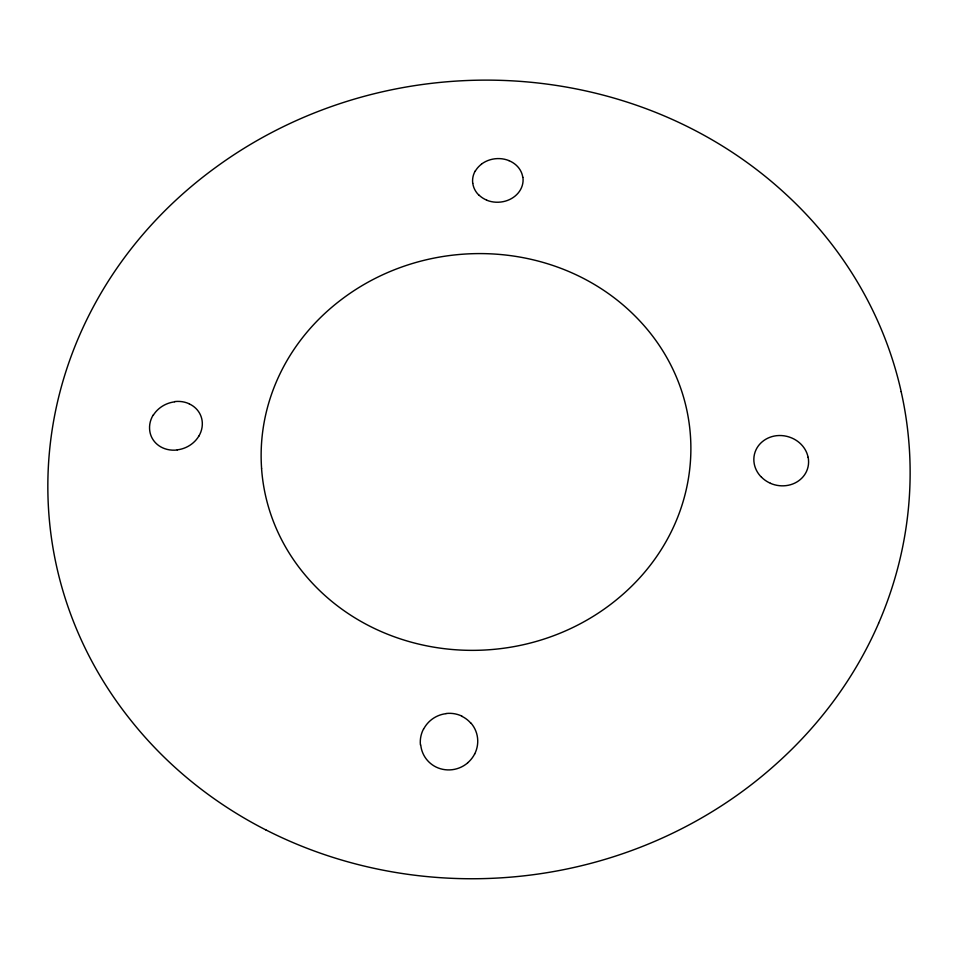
<?xml version="1.0" encoding="UTF-8"?>
<svg xmlns="http://www.w3.org/2000/svg" width="958" height="958" viewBox="0 0 958 958"><rect width="100%" height="100%" fill="white"/><g stroke="black" fill="none" stroke-linecap="round" stroke-linejoin="round"><path stroke-width="1.44" d="M808.085 457.253A27.411 24.848 14.5 0 0 791.823 438.01A27.626 25.052 14.5 0 0 776.483 435.698A27.423 24.872 14.5 0 0 762.209 441.794A27.411 24.86 14.5 0 0 756.054 449.697A27.626 25.052 14.5 0 0 754.233 463.804A27.411 24.86 14.5 0 0 761.466 477.24M808.145 457.313A27.626 25.052 14.5 0 1 806.48 471.492A27.423 24.872 14.5 0 1 800.337 479.503A27.411 24.86 14.5 0 1 786.039 485.634A27.626 25.052 14.5 0 1 770.448 483.335M770.555 483.335A27.411 24.86 14.5 0 1 761.574 477.252M481.479 164.117A25.136 21.735 -4.1 0 1 494.927 158.788A25.327 21.902 -4 0 1 509.021 160.633M508.926 160.633A25.136 21.735 -4.1 0 1 522.769 177.266M478.665 194.929A25.136 21.735 -4.1 0 1 472.785 183.301M475.312 171.111A25.136 21.735 -4.1 0 1 481.467 164.201M522.912 177.314A25.327 21.902 -4.1 0 1 520.517 189.648A25.136 21.735 -4 0 1 500.866 202.03A25.327 21.89 -4 0 1 486.58 200.162M486.724 200.126A25.136 21.735 -4 0 1 478.808 194.893M472.725 183.229A25.327 21.89 -4 0 1 475.24 170.955M423.628 729.098A28.632 28.033 -24.6 0 1 445.961 713.674M461.816 716.285A28.632 28.033 -24.6 0 1 470.713 723.05M474.689 753.97A28.836 28.237 -24.6 0 0 477.563 738.043A28.632 28.045 -24.5 0 0 470.917 723.015M420.418 744.953A28.836 28.237 -24.6 0 1 423.46 729.098M445.973 713.53A28.836 28.237 -24.6 0 1 461.948 716.153M474.701 753.886A28.632 28.045 -24.5 0 1 467.624 762.843M467.624 762.927A28.632 28.033 -24.6 0 1 452.14 769.717A28.836 28.237 -24.6 0 1 435.998 767.011A28.632 28.033 -24.6 0 1 420.754 745.013M153.232 415.317A26.716 23.806 -22.8 0 1 174.631 401.857M198.773 436.273A26.896 23.974 -22.8 0 0 202.294 422.526A26.716 23.806 -22.8 0 0 189.253 403.881M174.596 401.594A26.896 23.974 -22.8 0 1 189.145 403.761M198.785 436.189A26.716 23.806 -22.8 0 1 177.254 449.853M177.182 449.985A26.896 23.974 -22.8 0 1 162.501 447.769A26.716 23.806 -22.8 0 1 149.58 428.921A26.896 23.974 -22.8 0 1 153.136 415.101M261.57 468.546A214.137 197.336 -6.3 0 0 307.195 577.411A214.173 197.396 -6.2 0 0 374.686 628.592A215.658 198.701 -6.2 0 0 500.184 648.686A214.173 197.396 -6.2 0 0 619.634 597.157A214.161 197.36 -6.1 0 0 671.702 530.84A215.682 198.749 -6.2 0 0 688.203 417.281A214.125 197.3 -6.1 0 0 634.268 315.254A214.089 197.24 -6.2 0 0 567.843 271.102A215.718 198.809 -6.2 0 0 452.08 255.235A214.089 197.24 -6.2 0 0 340.964 299.89A214.113 197.276 -6.3 0 0 287.819 359.19A215.694 198.761 -6.2 0 0 261.594 468.546M901.191 391.678A429.579 397.067 -6.1 0 0 785.596 193.971A429.483 396.875 -6.1 0 0 653.967 111.703A432.884 400.288 -6.2 0 0 431.064 83.394A429.459 396.828 -6.2 0 0 216.328 166.955A429.519 396.947 -6.3 0 0 109.416 279.425A432.788 400.109 -6.1 0 0 47.924 494.232A429.675 397.235 -6.3 0 0 130.096 719.374A429.783 397.426 -6.3 0 0 265.905 829.951M901.155 391.678A432.741 400.037 -6.3 0 1 878.582 623.335M878.594 623.347A429.735 397.342 -6.1 0 1 776.088 764.053A429.795 397.474 -6.2 0 1 527.906 875.384A432.657 399.857 -6.2 0 1 265.917 829.927"/></g></svg>
